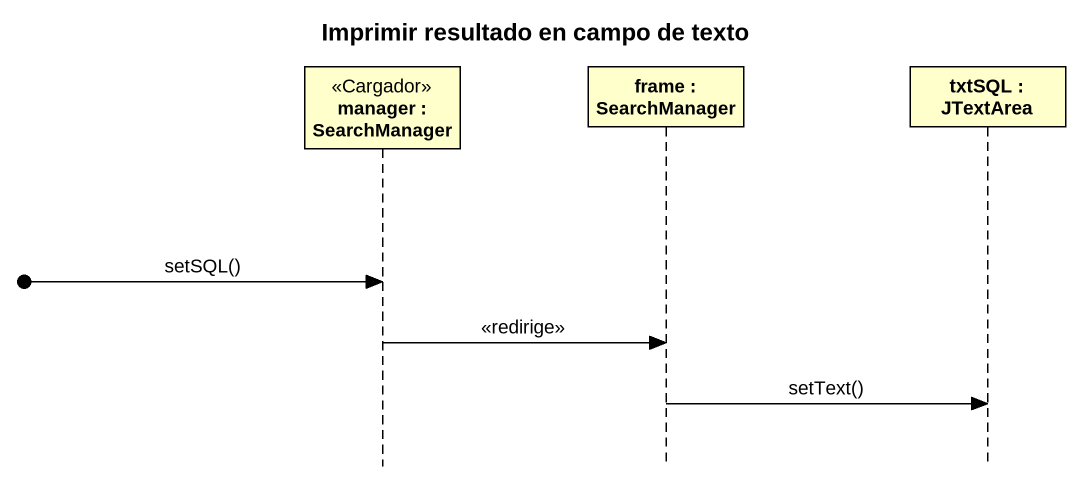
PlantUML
@startuml
title Imprimir resultado en campo de texto
hide footbox
participant "manager : SearchManager" as manager <<Cargador>>
participant "frame : SearchManager" as frame_
participant "txtSQL : JTextArea" as txtSQL

[o-> manager : setSQL()
manager -> frame_ : <<redirige>>
frame_ -> txtSQL : setText()
@enduml
